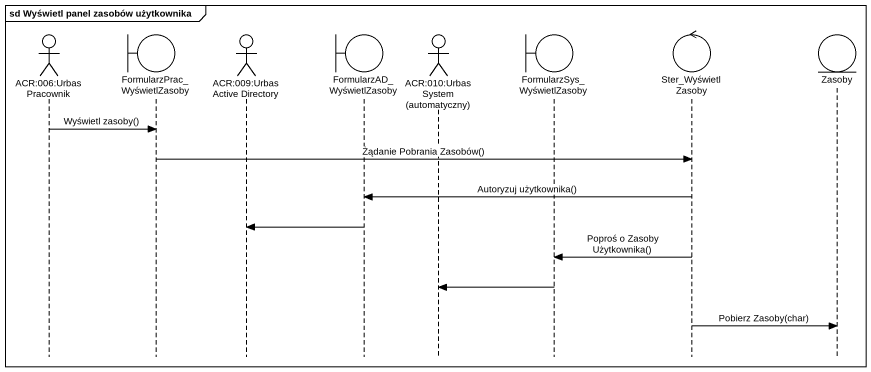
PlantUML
@startuml
mainframe sd Wyświetl panel zasobów użytkownika
hide footbox
actor "ACR:006:Urbas Pracownik" as ACR_006_Urbas_Pracownik
boundary FormularzPrac_WyświetlZasoby
actor "ACR:009:Urbas Active Directory" as ACR_009_Urbas_Active
boundary FormularzAD_WyświetlZasoby
actor "ACR:010:Urbas System (automatyczny)" as ACR_010_Urbas_System
boundary FormularzSys_WyświetlZasoby
control Ster_WyświetlZasoby
entity Zasoby

ACR_006_Urbas_Pracownik -> FormularzPrac_WyświetlZasoby : Wyświetl zasoby()
FormularzPrac_WyświetlZasoby -> Ster_WyświetlZasoby : Żądanie Pobrania Zasobów()
Ster_WyświetlZasoby -> FormularzAD_WyświetlZasoby : Autoryzuj użytkownika()
FormularzAD_WyświetlZasoby -> ACR_009_Urbas_Active
Ster_WyświetlZasoby -> FormularzSys_WyświetlZasoby : Poproś o Zasoby Użytkownika()
FormularzSys_WyświetlZasoby -> ACR_010_Urbas_System
Ster_WyświetlZasoby -> Zasoby : Pobierz Zasoby(char)
@enduml
